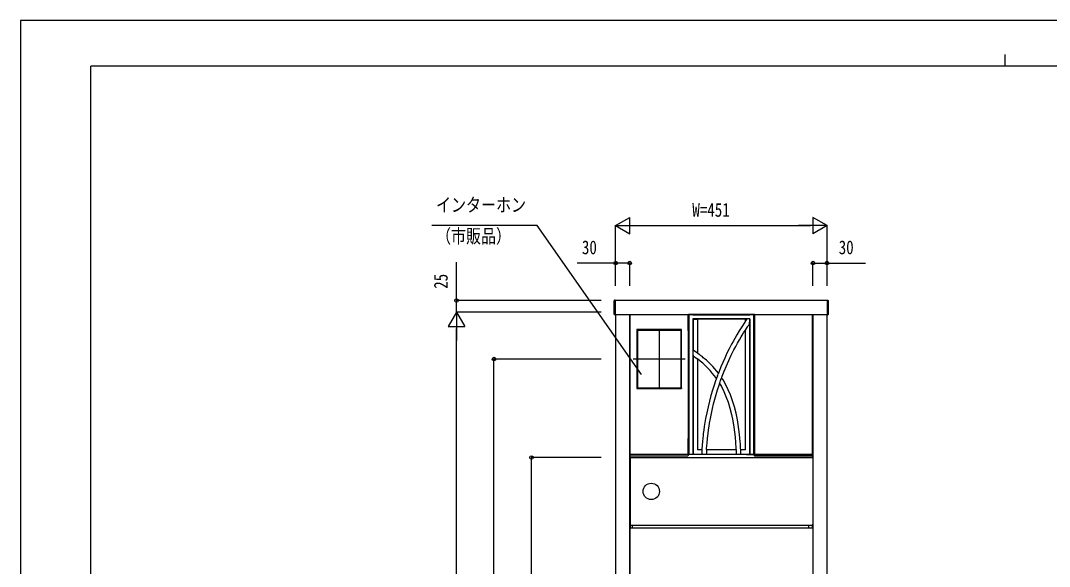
# Model space of a CAD drawing. Units: millimetres, scale not verified. Extents: x -2102 to 2102, y -1485 to 1485.
# Drawn here: x -2102 to 93, y 320 to 1485 of the extents above; entities that cross this region are included whole.
import ezdxf
from ezdxf.enums import TextEntityAlignment as Align

# ---------------------------------------------------------------- set-up
doc = ezdxf.new("R2010")
doc.units = ezdxf.units.MM
doc.header["$LTSCALE"] = 8
for name, color, linetype in [('0-3_YKK_A1', 4, 'Continuous'), ('0-4_YKK_D', 6, 'Continuous'), ('0-5_YKK_ZWAK', 7, 'Continuous')]:
    doc.layers.add(name, color=color, linetype=linetype)
doc.styles.add('ＭＳ ゴシック', font='')
doc.styles.get('ＭＳ ゴシック').set_extended_font_data('MS Gothic')

msp = doc.modelspace()

# ---------------------------------------------------------------- linework, layer by layer
at = {"layer": '0-3_YKK_A1'}
for p, q in [((-835.991, 885.992), (-835.991, 886.937)), ((-835.991, 885.494), (-835.991, 885.992)), ((-835.991, 858.063), (-835.991, 885.494)), ((-833.991, 888), (-835.052, 887.935)), ((-833.991, 888), (-833.991, 887.053)), ((-833.991, 887.053), (-833.991, 885.556)), ((-833.991, 885.556), (-833.991, 857.799)), ((-380.991, 888), (-379.93, 887.935)), ((-380.991, 888), (-380.991, 887.053)), ((-380.991, 887.053), (-380.991, 885.556)), ((-380.991, 885.556), (-380.991, 857.799)), ((-378.991, 885.992), (-378.991, 886.937)), ((-378.991, 885.494), (-378.991, 885.992)), ((-378.991, 858.063), (-378.991, 885.494)), ((-833.991, 857), (-835.052, 857.065)), ((-833.991, 857.799), (-833.991, 857)), ((-832.991, 857.5), (-832.991, -887.5)), ((-802.991, -537.5), (-802.991, 857.5)), ((-801.991, 558.5), (-801.991, 857.5)), ((-677.991, 857.5), (-677.991, 558.5)), ((-677.991, 823.5), (-677.991, 857.5)), ((-677.991, 857.5), (-677.491, 857.5)), ((-677.491, 857.5), (-660.991, 857.5)), ((-677.491, 857.5), (-677.491, 559)), ((-676.491, 857.5), (-677.491, 857.5)), ((-676.491, 857.5), (-676.491, 559)), ((-668.491, 857.5), (-676.491, 857.5)), ((-668.491, 857.5), (-668.491, 856.5)), ((-667.491, 857.5), (-668.491, 856.5)), ((-667.491, 857.5), (-668.491, 857.5)), ((-546.491, 856.5), (-668.491, 856.5)), ((-658.491, 857.5), (-667.491, 857.5)), ((-556.491, 857.5), (-658.491, 857.5)), ((-547.491, 857.5), (-556.491, 857.5)), ((-537.491, 857.5), (-553.991, 857.5)), ((-546.491, 857.5), (-546.491, 856.5)), ((-538.491, 857.5), (-546.491, 857.5)), ((-537.491, 857.5), (-538.491, 857.5)), ((-537.491, 857.5), (-537.491, 559)), ((-536.991, 857.5), (-537.491, 857.5)), ((-536.991, 857.5), (-536.991, 558.5)), ((-536.991, 823.5), (-536.991, 857.5)), ((-412.991, 558.5), (-412.991, 857.5)), ((-411.991, 857.5), (-411.991, -537.5)), ((-381.991, -537.5), (-381.991, 857.5)), ((-380.991, 857.799), (-380.991, 857)), ((-380.991, 857), (-379.93, 857.065)), ((-546.491, 848.5), (-668.491, 848.5)), ((-668.491, 848.5), (-667.491, 847.5)), ((-667.491, 847.5), (-658.491, 847.5)), ((-667.491, 847.5), (-667.491, 781.387)), ((-556.491, 847.5), (-658.491, 847.5)), ((-658.491, 847.5), (-658.491, 774.96)), ((-552.947, 847.5), (-556.491, 847.5)), ((-556.491, 847.5), (-556.491, 842.316)), ((-547.491, 837.787), (-547.491, 559)), ((-546.491, 848.5), (-546.778, 848.213)), ((-546.491, 848.5), (-546.491, 559)), ((-787.241, 825.193), (-692.741, 825.193)), ((-787.191, 823.993), (-787.191, 700.993)), ((-739.991, 826.493), (-739.991, 698.493)), ((-692.791, 823.993), (-692.791, 700.993)), ((-677.491, 823.5), (-677.991, 823.5)), ((-556.491, 824.078), (-556.491, 569)), ((-537.491, 823.5), (-536.991, 823.5)), ((-665.311, 779.849), (-667.5, 781.387)), ((-658.491, 774.96), (-665.32, 779.837)), ((-684.791, 762.493), (-795.191, 762.493)), ((-658.491, 762.75), (-658.491, 569)), ((-787.241, 699.793), (-692.741, 699.793)), ((-677.991, 559), (-677.991, 593)), ((-677.991, 593), (-677.491, 593)), ((-536.991, 593), (-537.491, 593)), ((-536.991, 559), (-536.991, 593)), ((-802.491, 551.7), (-802.491, 552.5)), ((-802.484, 551.7), (-802.491, 551.7)), ((-802.491, 550.9), (-802.491, 551.6)), ((-802.491, 550.9), (-802.491, 539.4)), ((-802.478, 558.288), (-802.409, 557.171)), ((-802.409, 557.171), (-802.407, 557.128)), ((-677.991, 558.5), (-801.991, 558.5)), ((-801.991, 551.4), (-801.905, 551.4)), ((-801.905, 551.5), (-801.905, 408.5)), ((-801.105, 551.5), (-801.905, 551.5)), ((-801.491, 552.4), (-801.691, 552.4)), ((-801.491, 551.6), (-801.691, 551.6)), ((-801.691, 551.5), (-801.691, 551.6)), ((-801.491, 551.6), (-801.491, 551.5)), ((-801.415, 556.189), (-801.417, 556.232)), ((-801.105, 551.7), (-801.105, 552.5)), ((-801.105, 551.7), (-801.105, 551.5)), ((-678.564, 556.232), (-678.566, 556.189)), ((-677.491, 559), (-677.991, 559)), ((-677.575, 557.128), (-677.572, 557.171)), ((-677.572, 557.171), (-677.504, 558.288)), ((-660.991, 559), (-677.491, 559)), ((-676.491, 559), (-677.491, 559)), ((-649.491, 559), (-667.491, 559)), ((-648.994, 569), (-658.491, 569)), ((-644.491, 559), (-649.491, 559)), ((-639.491, 559), (-644.491, 559)), ((-575.491, 559), (-639.491, 559)), ((-576.005, 569), (-638.984, 569)), ((-576.005, 569), (-575.491, 559)), ((-570.491, 559), (-575.491, 559)), ((-565.491, 559), (-570.491, 559)), ((-556.491, 569), (-566.07, 569)), ((-547.491, 559), (-565.491, 559)), ((-553.991, 559), (-537.491, 559)), ((-546.491, 559), (-547.491, 559)), ((-537.491, 559), (-538.491, 559)), ((-537.491, 559), (-536.991, 559)), ((-537.478, 558.288), (-537.409, 557.171)), ((-537.409, 557.171), (-537.407, 557.128)), ((-536.991, 558.5), (-412.991, 558.5)), ((-536.415, 556.189), (-536.417, 556.232)), ((-413.564, 556.232), (-413.566, 556.189)), ((-413.291, 551.7), (-413.291, 552.5)), ((-412.991, 552.5), (-413.291, 552.5)), ((-413.291, 551.7), (-413.291, 551.5)), ((-412.991, 551.7), (-413.291, 551.7)), ((-412.491, 551.5), (-413.291, 551.5)), ((-412.991, 552.5), (-412.491, 552.5)), ((-412.491, 551.7), (-412.991, 551.7)), ((-412.575, 557.128), (-412.572, 557.171)), ((-412.572, 557.171), (-412.504, 558.288)), ((-412.497, 551.7), (-412.491, 551.6)), ((-412.491, 552.5), (-412.491, 551.7)), ((-412.491, 551.6), (-412.491, 551.5)), ((-802.491, 407.5), (-802.491, 408.3)), ((-802.491, 408.3), (-801.691, 408.3)), ((-801.691, 407.5), (-802.491, 407.5)), ((-801.991, 401.7), (-802.491, 401.7)), ((-801.691, 401.5), (-802.491, 401.5)), ((-802.491, 401.5), (-802.491, -35.4)), ((-801.991, 402.5), (-801.691, 402.5)), ((-801.991, 401.7), (-801.691, 401.7)), ((-801.105, 408.5), (-801.905, 408.5)), ((-801.691, 408.5), (-801.691, 402.5)), ((-801.691, 402.5), (-413.291, 402.5)), ((-801.691, 401.7), (-801.691, 402.5)), ((-801.691, 401.7), (-801.691, 401.5)), ((-801.105, 408.3), (-801.105, 408.5)), ((-801.105, 408.3), (-801.105, 407.5)), ((-413.291, 407.5), (-801.105, 407.5)), ((-796.791, 402.5), (-796.791, 407.5)), ((-421.691, 407.5), (-421.691, 402.5)), ((-413.291, 408.3), (-413.291, 408.5)), ((-413.291, 408.3), (-413.291, 407.5)), ((-412.991, 408.3), (-413.291, 408.3)), ((-412.991, 407.5), (-413.291, 407.5)), ((-413.291, 407.5), (-413.291, 402.5)), ((-413.291, 401.7), (-413.291, 402.5)), ((-412.991, 402.5), (-413.291, 402.5)), ((-413.291, 401.7), (-413.291, 401.5)), ((-412.991, 401.7), (-413.291, 401.7)), ((-412.491, 401.5), (-413.291, 401.5)), ((-412.991, 408.3), (-412.491, 408.3)), ((-412.991, 402.5), (-412.491, 402.5)), ((-412.491, 401.7), (-412.991, 401.7)), ((-412.491, 402.5), (-412.491, 401.7))]:
    msp.add_line(p, q, dxfattribs=at)
for points in [[(-380.991, 857.5), (-380.991, 887.5), (-833.991, 887.5), (-833.991, 857.5)], [(-787.491, 699.493), (-692.491, 699.493), (-692.491, 825.493), (-787.491, 825.493)]]:
    msp.add_lwpolyline(points, close=True, dxfattribs=at)
for points in [[(-546.491, 857.5), (-547.491, 857.5), (-546.491, 856.5)], [(-538.491, 857.5), (-538.491, 559), (-546.491, 559)], [(-668.491, 848.5), (-668.491, 559), (-676.491, 559)], [(-556.67, 842.038), (-556.978, 841.593), (-563.516, 831.643), (-569.283, 822.455), (-574.326, 814.073), (-578.689, 806.534), (-582.413, 799.872), (-585.535, 794.112), (-590.483, 784.628), (-595.357, 774.817), (-600.154, 764.648), (-604.353, 755.269), (-608.433, 745.675), (-612.373, 735.892), (-614.433, 730.475)], [(-787.493, 823.993), (-785.991, 823.993), (-785.991, 700.993), (-787.493, 700.993)], [(-787.241, 825.496), (-787.241, 823.993), (-692.741, 823.993), (-692.741, 825.496)], [(-692.488, 823.993), (-693.991, 823.993), (-693.991, 700.993), (-692.488, 700.993)], [(-607.344, 720.875), (-605.379, 726.243), (-601.252, 736.826), (-596.494, 748.274), (-591.43, 759.7), (-586.101, 771.005), (-580.51, 782.183), (-576.677, 789.488), (-572.755, 796.692), (-568.95, 803.441), (-565.323, 809.668), (-563.073, 813.438), (-560.161, 818.213), (-556.667, 823.799)], [(-667.491, 769.161), (-667.491, 559), (-668.491, 559)], [(-667.491, 781.387), (-667.686, 781.326), (-667.867, 780.807), (-668.015, 779.911), (-668.13, 778.634), (-668.199, 776.936), (-668.197, 774.835), (-668.094, 772.529), (-667.875, 770.495), (-667.657, 769.496), (-667.491, 769.161)], [(-667.491, 769.161), (-659.397, 763.403), (-658.491, 762.75)], [(-613.757, 732.251), (-617.688, 737.393), (-621.525, 741.926), (-625.683, 746.536), (-630.102, 751.135), (-634.697, 755.612), (-639.406, 759.904), (-643.817, 763.686), (-645.908, 765.407), (-647.839, 766.959), (-649.613, 768.354), (-651.232, 769.606), (-652.933, 770.899), (-654.952, 772.408), (-657.589, 774.342), (-658.502, 774.999)], [(-615.669, 726.743), (-616.62, 724.436), (-617.208, 723.016)], [(-617.205, 723.015), (-619.745, 715.922), (-622.892, 706.588), (-626.293, 695.816), (-629.522, 684.791), (-632.793, 672.631), (-635.815, 660.267), (-638.547, 647.836), (-640.988, 635.344), (-642.439, 627.07), (-643.758, 618.81), (-644.889, 610.974), (-645.838, 603.682), (-646.359, 599.31), (-646.975, 593.703), (-647.647, 586.863), (-648.328, 578.795), (-648.964, 569.504), (-648.972, 569.33)], [(-638.942, 569.329), (-638.818, 571.656), (-637.936, 583.272), (-636.914, 593.835), (-635.813, 603.334), (-634.691, 611.765), (-633.601, 619.125), (-632.586, 625.413), (-630.75, 635.754), (-628.656, 646.321), (-626.287, 657.12), (-623.927, 666.945), (-621.345, 676.864), (-618.539, 686.846), (-615.506, 696.885), (-612.303, 706.785), (-610.484, 712.069)], [(-611.043, 710.446), (-607.084, 703.587), (-602.038, 693.397), (-597.542, 682.809), (-593.067, 670.445), (-589.099, 657.527), (-585.617, 644.124), (-582.79, 630.783), (-580.571, 617.466), (-579.16, 606.726), (-577.994, 595.628), (-577.028, 584.071), (-576.212, 571.904), (-576.045, 568.918)], [(-610.515, 712.079), (-610.443, 712.263), (-609.999, 713.899), (-609.197, 716.628), (-608.323, 718.781), (-607.452, 720.676), (-607.399, 720.895)], [(-566.035, 568.922), (-566.228, 572.253), (-566.557, 577.482), (-566.853, 581.841), (-567.135, 585.686), (-567.776, 593.54), (-568.57, 601.825), (-569.771, 612.208), (-571.249, 622.605), (-573.03, 632.913), (-575.962, 646.69), (-579.543, 660.434), (-583.61, 673.653), (-588.124, 686.145), (-592.734, 697.063), (-597.92, 707.625), (-603.758, 717.849), (-606.781, 722.413)], [(-787.241, 699.491), (-787.241, 700.993), (-692.741, 700.993), (-692.741, 699.491)], [(-802.491, 552.5), (-801.491, 552.5), (-801.105, 552.5), (-413.291, 552.5)], [(-677.703, 558.5), (-678.502, 558.5), (-801.479, 558.5), (-802.278, 558.5)], [(-801.105, 552.4), (-801.491, 552.4), (-801.491, 551.6)], [(-801.417, 556.232), (-786.061, 556.149), (-770.704, 556.09), (-755.347, 556.055), (-739.991, 556.043), (-724.634, 556.055), (-709.277, 556.09), (-693.92, 556.149), (-678.564, 556.232)], [(-565.491, 559), (-566.065, 568.916), (-566.07, 569)], [(-412.703, 558.5), (-413.502, 558.5), (-536.479, 558.5), (-537.278, 558.5)], [(-536.417, 556.232), (-521.061, 556.149), (-505.704, 556.09), (-490.347, 556.055), (-474.991, 556.043), (-459.634, 556.055), (-444.277, 556.09), (-428.92, 556.149), (-413.564, 556.232)], [(-412.491, 551.5), (-412.491, 408.5), (-413.291, 408.5)], [(-801.905, 537.4), (-802.491, 537.4), (-802.491, 539.4)], [(-801.905, 408.5), (-802.491, 408.5), (-802.491, 537.4)], [(-802.491, 401.7), (-802.491, 402.5), (-801.991, 402.5)], [(-412.491, 401.5), (-412.491, -35.4), (-413.291, -35.4)], [(-412.491, 408.3), (-412.491, 407.5), (-412.991, 407.5)]]:
    msp.add_lwpolyline(points, dxfattribs=at)
msp.add_circle((-756.991, 480), 17.5, dxfattribs=at)
for centre, radius, start, end in [((-834.991, 886.937), 1, 93.5, 180), ((-379.991, 886.937), 1, 0, 86.5), ((-834.991, 858.063), 1, 180, 266.5), ((-379.991, 858.063), 1, 273.5, 0), ((-104.143, 536.908), 545.795, 145.31508, 145.97432), ((-104.143, 536.908), 535.803, 145.83715, 147.59082), ((-547.835, 830.31), 17.934, 86.61964, 106.55907), ((-588.273, 845.812), 41.564, 348.86828, 3.3116), ((-768.502, 614.4), 184.554, 35.31065, 53.44488), ((-656.136, 742.143), 43.299, 339.16476, 344.3691), ((-801.691, 551.6), 0.8, 90, 180), ((-801.991, 550.9), 0.5, 90, 180), ((-802.278, 558.3), 0.2, 90, 183.5), ((-801.411, 557.232), 1, 183.50011, 269.6482), ((-801.408, 557.189), 1, 183.5, 269.64806), ((-739.991, 10556), 10000, 269.64806, 270), ((-739.991, 10556), 10000, 270, 270.35194), ((-678.573, 557.189), 1, 270.35194, 356.5), ((-678.57, 557.232), 1, 270.3518, 356.49989), ((-677.703, 558.3), 0.2, 356.5, 90), ((-104.143, 536.908), 545.795, 176.62916, 177.68024), ((-104.143, 536.908), 535.803, 176.56623, 177.63696), ((-537.278, 558.3), 0.2, 90, 183.5), ((-536.411, 557.232), 1, 183.50011, 269.6482), ((-536.408, 557.189), 1, 183.5, 269.64806), ((-474.991, 10556), 10000, 269.64806, 270), ((-474.991, 10556), 10000, 270, 270.35194), ((-413.573, 557.189), 1, 270.35194, 356.5), ((-413.57, 557.232), 1, 270.3518, 356.49989), ((-412.703, 558.3), 0.2, 356.5, 90), ((-800.491, 539.4), 2, 180, 224.99409)]:
    msp.add_arc(centre, radius, start, end, dxfattribs=at)
at = {"layer": '0-4_YKK_D'}
for p, q in [((-832.991, 1047.5), (-802.68, 1065)), ((-802.68, 1030), (-802.68, 1065)), ((-381.99, 1047.5), (-412.301, 1065)), ((-412.301, 1065), (-412.301, 1030)), ((-832.991, 918.5), (-832.991, 1048.5)), ((-832.991, 1047.5), (-802.68, 1030)), ((-832.991, 1047.5), (-772.369, 1047.5)), ((-797.991, 1047.5), (-416.99, 1047.5)), ((-381.99, 1047.5), (-442.611, 1047.5)), ((-381.99, 1047.5), (-412.301, 1030)), ((-381.99, 918.5), (-381.99, 1048.5)), ((-832.991, 918.5), (-832.991, 968.5)), ((-802.991, 918.5), (-802.991, 968.5)), ((-411.991, 918.5), (-411.991, 968.5)), ((-381.99, 918.5), (-381.99, 968.5)), ((-863.991, 887.5), (-1173.49, 887.5)), ((-1172.49, 862.5), (-1189.99, 832.189)), ((-863.991, 862.5), (-1173.49, 862.5)), ((-863.991, 862.5), (-1173.49, 862.5)), ((-1172.49, 862.5), (-1154.99, 832.189)), ((-1172.49, 862.5), (-1172.49, 801.878)), ((-1189.99, 832.189), (-1154.99, 832.189)), ((-1172.49, -502.5), (-1172.49, 827.5)), ((-863.991, 762.493), (-1093.49, 762.493)), ((-1092.49, -537.5), (-1092.49, 762.493)), ((-863.991, 552.5), (-1013.49, 552.5)), ((-1012.49, -37.5), (-1012.49, 552.5))]:
    msp.add_line(p, q, dxfattribs=at)
for points in [[(-777.555, 729.421), (-1000.276, 1047.5), (-1224.742, 1047.5)], [(-1172.49, 862.5), (-1172.49, 887.5), (-1172.49, 969.433)], [(-802.991, 967.5), (-832.991, 967.5), (-914.924, 967.5)], [(-411.991, 967.5), (-381.99, 967.5), (-300.056, 967.5)]]:
    msp.add_lwpolyline(points, dxfattribs=at)
for centre in [(-832.991, 967.5), (-802.991, 967.5), (-411.991, 967.5), (-381.99, 967.5), (-1172.49, 887.5), (-1092.49, 762.493), (-1012.49, 552.5)]:
    msp.add_circle(centre, 3.75, dxfattribs=at)
at = {"layer": '0-5_YKK_ZWAK'}
for p, q in [((-2.49, 1412.5), (-2.49, 1387.5)), ((1947.51, 1387.5), (-1952.49, 1387.5)), ((-1952.49, -1262.5), (-1952.49, 1387.5))]:
    msp.add_line(p, q, dxfattribs=at)
msp.add_lwpolyline([(-2102.5, -1485), (2102.5, -1485), (2102.5, 1485), (-2102.5, 1485)], close=True, dxfattribs=at)

# ---------------------------------------------------------------- texts
at = {"layer": '0-4_YKK_D', "style": 'ＭＳ ゴシック', "width": 0.8}
for s, p in [('インターホン', (-1216.123, 1068.097)), ('W=451', (-669.357, 1057.5)), ('（市販品）', (-1216.123, 1001.43)), ('30', (-904.924, 977.5)), ('30', (-356.99, 977.5))]:
    msp.add_text(s, height=29.33, dxfattribs=at).set_placement(p, align=Align.BOTTOM_LEFT)
msp.add_text('25', height=29.33, rotation=90, dxfattribs=at).set_placement((-1182.49, 912.5), align=Align.BOTTOM_LEFT)

doc.saveas('drawing.dxf')
